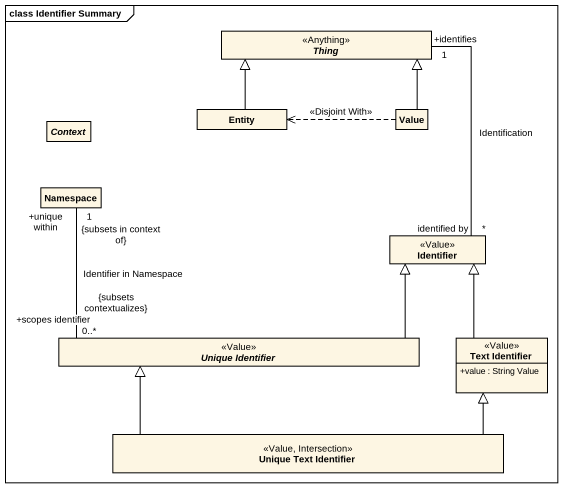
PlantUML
@startuml
mainframe class Identifier Summary
hide circle
hide empty members
skinparam classAttributeIconSize 0
abstract class Thing <<Anything>>
class "Entity" as Entity_
class Value
abstract class Context
class "Namespace" as Namespace_
class Identifier <<Value>>
abstract class "Unique Identifier" as Unique_Identifier <<Value>>
class "Text Identifier" as Text_Identifier <<Value>> {
  +value : String Value
}
class "Unique Text Identifier" as Unique_Text_Identifier <<Value, Intersection>>
Entity_ -up-|> Thing
Value -up-|> Thing
Value .left.> Entity_ : <<Disjoint With>>
Identifier "identified by\n*" -up- "+identifies\n1" Thing : Identification
Unique_Identifier "+scopes identifier\n0..*\n{subsets contextualizes}" -up- "+unique within\n1\n{subsets in context of}" Namespace_ : Identifier in Namespace
Unique_Identifier -right-|> Identifier
Text_Identifier -up-|> Identifier
Unique_Text_Identifier -up-|> Unique_Identifier
Unique_Text_Identifier -right-|> Text_Identifier
@enduml
